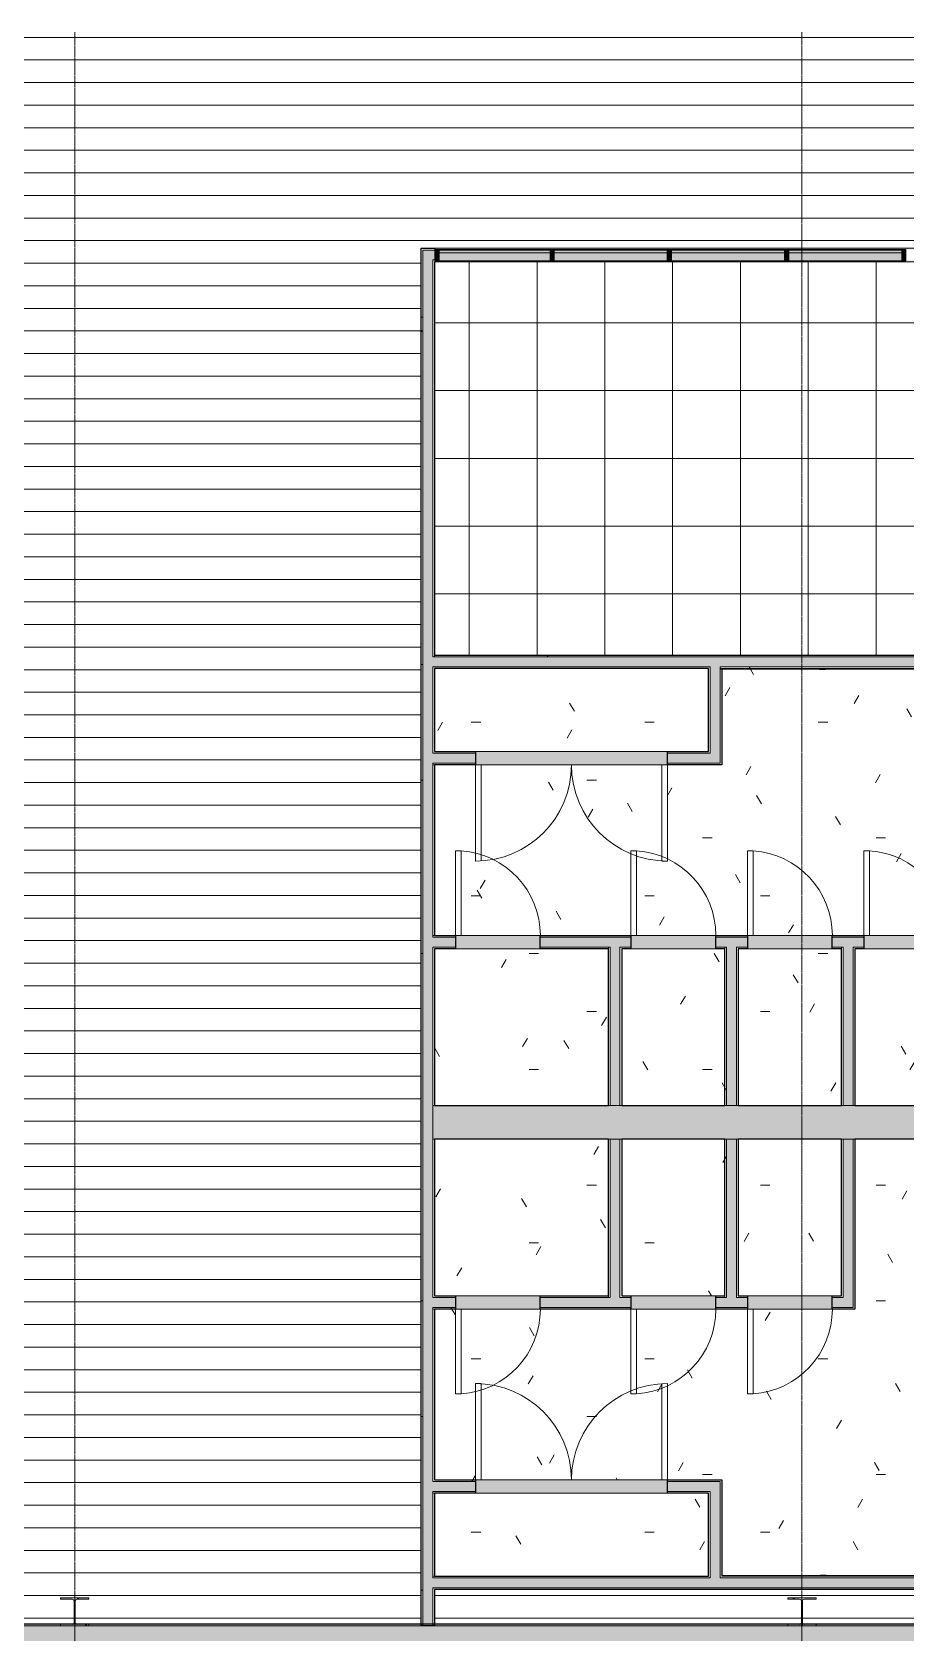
# Model space of a CAD drawing. Header units: inches. Extents: x -2114 to 4522, y -999 to 1712.
# Drawn here: x 623 to 932, y -691 to -124 of the extents above; entities that cross this region are included whole.
import ezdxf

# ---------------------------------------------------------------- set-up
doc = ezdxf.new("R2010")
doc.units = ezdxf.units.IN
doc.header["$MEASUREMENT"] = 0
doc.linetypes.add('Grid Line 1_2_', pattern=[0.875, 0.5, -0.125, 0.125, -0.125])
for name, color, linetype, lineweight in [('A-CLNG-PATT', 13, 'Continuous', 9), ('A-DOOR', 31, 'Continuous', 9), ('A-GLAZ-CURT', 52, 'Continuous', 9), ('A-GLAZ-CWMG', 51, 'Continuous', 9), ('A-ROOF-PATT', 132, 'Continuous', 9), ('A-WALL', 113, 'Continuous', 9), ('A-WALL-PATT', 111, 'Continuous', 25), ('I-WALL', 2, 'Continuous', 9), ('L-SITE-WALL', 31, 'Continuous', 9), ('Q-SPCQ', 91, 'Continuous', 9), ('S-COLS', 52, 'Continuous', 9), ('S-GRID', 1, 'Continuous', 9)]:
    doc.layers.add(name, color=color, linetype=linetype, lineweight=lineweight)
pattern_1 = [(45, (0, 0), (-25.3427, 25.3427), []), (45, (0, 38.4), (-25.3427, 25.3427), [])]
pattern_2 = [(0, (0, 0), (81.92, 20.48), [3.379, -58.061, 3.379, -58.061, -327.68]), (0, (0, 0), (81.92, 20.48), [-122.88, 3.379, -119.501, 3.379, -58.061, -143.36]), (0, (0, 0), (81.92, 20.48), [-307.2, 3.379, -37.581, 3.379, -99.021]), (120, (30.72, 10.24), (-58.6962, 60.7048), [3.379, -58.061, 3.379, -58.061, -327.68]), (120, (30.72, 10.24), (-58.6962, 60.7048), [-122.88, 3.379, -119.501, 3.379, -58.061, -143.36]), (120, (30.72, 10.24), (-58.6962, 60.7048), [-307.2, 3.379, -37.581, 3.379, -99.021]), (240, (40.96, 51.2), (-23.2238, -81.1848), [3.379, -58.061, 3.379, -58.061, -327.68]), (240, (40.96, 51.2), (-23.2238, -81.1848), [-122.88, 3.379, -119.501, 3.379, -58.061, -143.36]), (240, (40.96, 51.2), (-23.2238, -81.1848), [-307.2, 3.379, -37.581, 3.379, -99.021])]

# ---------------------------------------------------------------- blocks, each defined once
blk = doc.blocks.new('Open Source Metal Building_Exterior_rvt-1-REFLECTED CEILING PLAN - WAREHOUSE')
at = {"layer": 'A-ROOF-PATT'}
h = blk.add_hatch(dxfattribs=at)
h.set_pattern_fill('FP_18', style=0, pattern_type=2)
h.set_pattern_definition([(180, (-24239.079, 22238.23), (1e-15, 7.993), [])])
h.paths.add_polyline_path([(-2112.12, -700.56), (367.94, -700.56), (367.94, -698.96), (-2113.62, -698.96), (-2113.62, -700.56), (-2113.19, -700.56)], flags=0)
h.paths.add_polyline_path([(889.03, -700.56), (891.64, -700.56), (891.64, -698.96), (641.67, -698.96), (641.67, -700.56), (862.26, -700.56)], flags=0)
h.paths.add_polyline_path([(4511.44, -700.56), (4521.94, -700.56), (4521.94, -698.96), (2044.81, -698.96), (2044.81, -700.56), (2852.15, -700.56)], flags=0)
h.paths.add_polyline_path([(634.17, -700.56), (634.17, -698.96), (627.56, -698.96), (627.56, -700.56)], flags=0)
h.paths.add_polyline_path([(622.81, -700.56), (622.81, -698.96), (387.19, -698.96), (387.19, -700.56), (618.25, -700.56)], flags=0)
h.paths.add_polyline_path([(379.69, -700.56), (379.69, -698.96), (379.19, -698.96), (379.19, -700.56)], flags=0)
h.paths.add_polyline_path([(1945.19, -699.59), (1945.19, -698.96), (1944.56, -698.96), (1944.56, -699.59)], flags=0)
h.paths.add_polyline_path([(1769.05, -687.71), (1800.56, -687.7), (1800.77, -687.21), (1800.77, -679.73), (1800.56, -679.24), (1800.08, -679.04), (1795.94, -679.04), (1795.94, -678.48), (1805.94, -678.48), (1805.94, -679.04), (1801.8, -679.04), (1801.31, -679.24), (1801.11, -679.73), (1801.11, -687.21), (1801.34, -687.71), (2028.94, -687.7), (2029.14, -687.21), (2029.14, -679.73), (2028.94, -679.24), (2028.45, -679.04), (2024.31, -679.04), (2024.31, -678.48), (2034.31, -678.48), (2034.31, -679.04), (2030.17, -679.04), (2029.68, -679.24), (2029.48, -679.73), (2029.48, -687.21), (2029.71, -687.71), (4510.69, -687.71), (4510.69, 505.06), (-2102.37, 505.06), (-2102.37, -325.34), (-1740, -325.34), (-1740, -687.71), (383.06, -687.7), (383.27, -687.21), (383.27, -679.73), (383.06, -679.24), (382.58, -679.04), (378.44, -679.04), (378.44, -678.48), (388.44, -678.48), (388.44, -679.04), (384.3, -679.04), (383.81, -679.24), (383.61, -679.73), (383.61, -687.21), (383.84, -687.71), (637.54, -687.7), (637.75, -687.21), (637.75, -679.73), (637.54, -679.24), (637.05, -679.04), (632.92, -679.04), (632.92, -678.48), (642.92, -678.48), (642.92, -679.04), (638.78, -679.04), (638.29, -679.24), (638.09, -679.73), (638.09, -687.21), (638.32, -687.71), (760.61, -687.71), (760.61, -200.84), (1118.36, -200.84), (1118.36, -448.84), (1039.36, -448.84), (1039.36, -571.59), (1118.36, -571.59), (1118.36, -678.48), (1127.35, -678.48), (1127.35, -679.04), (1123.21, -679.04), (1122.73, -679.24), (1122.52, -679.73), (1122.52, -687.21), (1122.75, -687.71), (1348.98, -687.7), (1349.18, -687.21), (1349.18, -679.73), (1348.98, -679.24), (1348.49, -679.04), (1344.35, -679.04), (1344.35, -678.48), (1354.35, -678.48), (1354.35, -679.04), (1350.21, -679.04), (1349.73, -679.24), (1349.52, -679.73), (1349.52, -687.21), (1349.75, -687.71), (1591.98, -687.7), (1592.18, -687.21), (1592.18, -679.73), (1591.98, -679.24), (1591.49, -679.04), (1587.35, -679.04), (1587.35, -678.48), (1597.35, -678.48), (1597.35, -679.04), (1593.21, -679.04), (1592.73, -679.24), (1592.52, -679.73), (1592.52, -687.21), (1592.75, -687.71), (1644.4, -687.71)], flags=0)
h.paths.add_polyline_path([(765.36, -687.71), (895.02, -687.7), (895.23, -687.21), (895.23, -679.73), (895.02, -679.24), (894.53, -679.04), (890.39, -679.04), (890.39, -678.48), (900.39, -678.48), (900.39, -679.04), (896.26, -679.04), (895.77, -679.24), (895.56, -679.73), (895.56, -687.21), (895.79, -687.71), (1113.61, -687.71), (1113.61, -675.59), (765.36, -675.59)], flags=0)
h.paths.add_polyline_path([(1118.36, -687.71), (1121.98, -687.7), (1122.18, -687.21), (1122.18, -679.73), (1121.98, -679.24), (1121.49, -679.04), (1118.36, -679.04), (1118.36, -687.7)], flags=0)
at = {"layer": 'A-WALL-PATT', "lineweight": 9}
h = blk.add_hatch(dxfattribs=at)
h.set_pattern_fill('FP_14', color=253, style=0, pattern_type=2)
h.set_pattern_definition([(161.57, (1.28, 1.28), (-10.2404037, -0.0005683), [0, -72.858, 8.09, 0]), (18.43, (-1.28, 1.28), (-10.2404037, 0.0005683), [0, -72.858, 8.09, 0]), (108.43, (1.28, 1.28), (5.118465, -25.601926), [24.282, -56.666]), (71.57, (-1.28, 1.28), (5.118465, 25.601926), [24.282, -56.666])])
h.paths.add_polyline_path([(4519.44, -696.46), (4519.44, -688.46), (1644.4, -688.46), (1644.4, -696.46), (2852.15, -696.46)], flags=0)
h.paths.add_polyline_path([(-2103.12, -696.46), (385.56, -696.46), (385.56, -688.46), (-2103.12, -688.46)], flags=0)
h.paths.add_polyline_path([(1608.4, -696.46), (1608.4, -688.46), (1540.94, -688.46), (1540.94, -696.46)], flags=0)
h.paths.add_polyline_path([(421.56, -696.46), (1138.4, -696.46), (1138.4, -688.46), (421.56, -688.46)], flags=0)
h.paths.add_polyline_path([(1234.94, -696.46), (1234.94, -688.46), (1174.4, -688.46), (1174.4, -696.46), (1227.5, -696.46)], flags=0)
at = {"layer": 'L-SITE-WALL', "lineweight": 5}
h = blk.add_hatch(color=21, dxfattribs=at)
h.paths.add_polyline_path([(922.87, -688.46), (1138.4, -688.46), (1138.4, -687.71), (421.56, -687.71), (421.56, -688.46), (889.03, -688.46)], flags=0)
h.paths.add_polyline_path([(4511.44, -688.46), (4511.44, -687.71), (1644.4, -687.71), (1644.4, -688.46), (2852.15, -688.46)], flags=0)
h.paths.add_polyline_path([(-2102.37, -688.46), (385.56, -688.46), (385.56, -687.71), (-2102.37, -687.71)], flags=0)
h.paths.add_polyline_path([(1608.4, -688.46), (1608.4, -687.71), (1540.94, -687.71), (1540.94, -688.46)], flags=0)
h.paths.add_polyline_path([(1234.94, -688.46), (1234.94, -687.71), (1174.4, -687.71), (1174.4, -688.46), (1227.5, -688.46)], flags=0)
at = {"layer": 'S-COLS'}
h = blk.add_hatch(dxfattribs=at)
h.set_pattern_fill('FP_17', color=256, style=0, pattern_type=2)
h.set_pattern_definition(pattern_1)
h.paths.add_polyline_path([(642.92, -688.46), (642.92, -687.9), (638.78, -687.9), (638.29, -687.7), (638.09, -687.21), (638.09, -679.73), (638.29, -679.24), (638.78, -679.04), (642.92, -679.04), (642.92, -678.48), (632.92, -678.48), (632.92, -679.04), (637.05, -679.04), (637.54, -679.24), (637.75, -679.73), (637.75, -687.21), (637.54, -687.7), (637.05, -687.9), (632.92, -687.9), (632.92, -688.46)], flags=0)
h = blk.add_hatch(dxfattribs=at)
h.set_pattern_fill('FP_17', color=256, style=0, pattern_type=2)
h.set_pattern_definition(pattern_1)
h.paths.add_polyline_path([(890.39, -688.46), (900.39, -688.46), (900.39, -687.9), (896.26, -687.9), (895.77, -687.7), (895.56, -687.21), (895.56, -679.73), (895.77, -679.24), (896.26, -679.04), (900.39, -679.04), (900.39, -678.48), (890.39, -678.48), (890.39, -679.04), (894.53, -679.04), (895.02, -679.24), (895.23, -679.73), (895.23, -687.21), (895.02, -687.7), (894.53, -687.9), (890.39, -687.9)], flags=0)
at = {"layer": 'A-WALL', "color": 7}
blk.add_line((421.56, -688.46), (1138.4, -688.46), dxfattribs=at)
at = {"layer": 'L-SITE-WALL', "color": 250, "lineweight": 25}
blk.add_line((421.56, -687.71), (1138.4, -687.71), dxfattribs=at)
at = {"layer": 'S-COLS', "color": 130, "lineweight": 15}
for p, q in [((632.92, -678.48), (642.92, -678.48)), ((632.92, -679.04), (632.92, -678.48)), ((637.05, -679.04), (632.92, -679.04)), ((637.75, -687.21), (637.75, -679.73)), ((638.09, -679.73), (638.09, -687.21)), ((642.92, -679.04), (638.78, -679.04)), ((642.92, -678.48), (642.92, -679.04)), ((890.39, -678.48), (900.39, -678.48)), ((890.39, -679.04), (890.39, -678.48)), ((894.53, -679.04), (890.39, -679.04)), ((895.23, -687.21), (895.23, -679.73)), ((895.56, -679.73), (895.56, -687.21)), ((900.39, -679.04), (896.26, -679.04)), ((900.39, -678.48), (900.39, -679.04)), ((632.92, -688.46), (632.92, -687.9)), ((632.92, -687.9), (637.05, -687.9)), ((642.92, -688.46), (632.92, -688.46)), ((638.78, -687.9), (642.92, -687.9)), ((642.92, -687.9), (642.92, -688.46)), ((890.39, -688.46), (890.39, -687.9)), ((890.39, -687.9), (894.53, -687.9)), ((900.39, -688.46), (890.39, -688.46)), ((896.26, -687.9), (900.39, -687.9)), ((900.39, -687.9), (900.39, -688.46))]:
    blk.add_line(p, q, dxfattribs=at)
for centre, start, end in [((637.05, -679.73), 0, 90), ((638.78, -679.73), 90, 180), ((894.53, -679.73), 0, 90), ((896.26, -679.73), 90, 180), ((637.05, -687.21), 270, 0), ((638.78, -687.21), 180, 270), ((894.53, -687.21), 270, 0), ((896.26, -687.21), 180, 270)]:
    blk.add_arc(centre, 0.691, start, end, dxfattribs=at)
at = {"layer": 'S-GRID', "linetype": 'Grid Line 1_2_'}
for p, q in [((637.92, -999.48), (637.92, -124.28)), ((895.39, -999.48), (895.39, -124.28)), ((329.05, -688.46), (2105.65, -688.46))]:
    blk.add_line(p, q, dxfattribs=at)
blk = doc.blocks.new('Single-Flush - 30_ x 80_-506644-REFLECTED CEILING PLAN - WAREHOUSE')
at = {"layer": 'A-DOOR', "lineweight": 13}
for p, q in [((13, 2.375), (13, 32.375)), ((15, 32.375), (13, 32.375)), ((15, 2.375), (15, 32.375)), ((15, 2.375), (13, 2.375))]:
    blk.add_line(p, q, dxfattribs=at)
at = {"layer": 'A-DOOR'}
blk.add_arc((15, 2.375), 30.067, 93.81407, 180, dxfattribs=at)
blk = doc.blocks.new('Single-Flush - 30_ x 80_-506743-REFLECTED CEILING PLAN - WAREHOUSE')
at = {"layer": 'A-DOOR', "lineweight": 13}
for p, q in [((13, -2.375), (13, -32.375)), ((15, -2.375), (13, -2.375)), ((15, -2.375), (15, -32.375)), ((15, -32.375), (13, -32.375))]:
    blk.add_line(p, q, dxfattribs=at)
at = {"layer": 'A-DOOR'}
blk.add_arc((15, -2.375), 30.067, 180, 266.18593, dxfattribs=at)
blk = doc.blocks.new('System Panel - Glazed-700942-REFLECTED CEILING PLAN - WAREHOUSE')
at = {"layer": 'A-GLAZ-CURT'}
blk.add_hatch(color=256, dxfattribs=at).paths.add_polyline_path([(19.625, 0.75), (19.625, 1.75), (-19.625, 1.75), (-19.625, 0.75)], flags=0)
for p, q in [((-19.625, 0.75), (-19.625, 1.75)), ((-19.625, 1.75), (19.625, 1.75)), ((19.625, 0.75), (-19.625, 0.75)), ((19.625, 1.75), (19.625, 0.75))]:
    blk.add_line(p, q, dxfattribs=at)
blk = doc.blocks.new('Rectangular Mullion - 2_5_ x 5_ rectangular-613861-REFLECTED CEILING PLAN - WAREHOUSE')
at = {"layer": 'A-GLAZ-CWMG'}
blk.add_hatch(color=256, dxfattribs=at).paths.add_polyline_path([(-1.5, 2), (-1.5, -2), (0, -2), (0, 2)], flags=0)
at = {"layer": 'A-GLAZ-CWMG', "lineweight": 13}
for p, q in [((-1.5, 2), (0, 2)), ((-1.5, -2), (-1.5, 2)), ((0, 2), (0, -2)), ((0, -2), (-1.5, -2))]:
    blk.add_line(p, q, dxfattribs=at)
blk = doc.blocks.new('System Panel - Glazed-700943-REFLECTED CEILING PLAN - WAREHOUSE')
at = {"layer": 'A-GLAZ-CURT'}
blk.add_hatch(color=256, dxfattribs=at).paths.add_polyline_path([(-20, 0.75), (20, 0.75), (20, 1.75), (-20, 1.75)], flags=0)
for p, q in [((-20, 0.75), (-20, 1.75)), ((-20, 1.75), (20, 1.75)), ((20, 0.75), (-20, 0.75)), ((20, 1.75), (20, 0.75))]:
    blk.add_line(p, q, dxfattribs=at)
blk = doc.blocks.new('Rectangular Mullion - 2_5_ x 5_ rectangular-700938-REFLECTED CEILING PLAN - WAREHOUSE')
at = {"layer": 'A-GLAZ-CWMG'}
h = blk.add_hatch(color=256, dxfattribs=at)
h.paths.add_polyline_path([(1054.48, -205.21), (1054.48, -202.46), (1015.23, -202.46), (1015.23, -205.21)], flags=0)
h.paths.add_polyline_path([(1054.48, -201.46), (1054.48, -201.21), (1015.23, -201.21), (1015.23, -201.46)], flags=0)
for p, q in [((1015.23, -201.21), (1054.48, -201.21)), ((1015.23, -205.21), (1054.48, -205.21))]:
    blk.add_line(p, q, dxfattribs=at)
blk = doc.blocks.new('Rectangular Mullion - 2_5_ x 5_ rectangular-700940-REFLECTED CEILING PLAN - WAREHOUSE')
at = {"layer": 'A-GLAZ-CWMG'}
h = blk.add_hatch(color=256, dxfattribs=at)
h.paths.add_polyline_path([(807.73, -205.21), (847.73, -205.21), (847.73, -202.46), (807.73, -202.46)], flags=0)
h.paths.add_polyline_path([(821.33, -201.46), (847.73, -201.46), (847.73, -201.21), (807.73, -201.21), (807.73, -201.46)], flags=0)
for p, q in [((807.73, -201.21), (847.73, -201.21)), ((807.73, -205.21), (847.73, -205.21))]:
    blk.add_line(p, q, dxfattribs=at)
blk = doc.blocks.new('Rectangular Mullion - 2_5_ x 5_ rectangular-613858-REFLECTED CEILING PLAN - WAREHOUSE')
at = {"layer": 'A-GLAZ-CWMG'}
blk.add_hatch(color=256, dxfattribs=at).paths.add_polyline_path([(0.75, 2), (0.75, -2), (-0.75, -2), (-0.75, 2)], flags=0)
at = {"layer": 'A-GLAZ-CWMG', "lineweight": 13}
for p, q in [((0.75, 2), (-0.75, 2)), ((-0.75, 2), (-0.75, -2)), ((0.75, -2), (0.75, 2)), ((-0.75, -2), (0.75, -2))]:
    blk.add_line(p, q, dxfattribs=at)
blk = doc.blocks.new('Bradley-Washroom_Accessories-Mirrors-747_Standard - 60_ x 36_ _ BradEX 2-663032-REFLECTED CEILING PLAN - WAREHOUSE')
at = {"layer": 'Q-SPCQ'}
h = blk.add_hatch(color=256, dxfattribs=at)
h.paths.add_polyline_path([(902.01, -670.84), (902.01, -670.59), (867.01, -670.59), (867.01, -670.84), (889.03, -670.84)], flags=0)
h.paths.add_polyline_path([(904.01, -670.84), (974.01, -670.84), (974.01, -670.59), (904.01, -670.59)], flags=0)
h.paths.add_polyline_path([(976.01, -670.84), (1011.01, -670.84), (1011.01, -670.59), (976.01, -670.59)], flags=0)
for points in [[(904.01, -670.84), (904.01, -670.55), (902.01, -670.55), (902.01, -670.84)], [(976.01, -670.84), (976.01, -670.55), (974.01, -670.55), (974.01, -670.84)]]:
    blk.add_hatch(color=256, dxfattribs=at).paths.add_polyline_path(points, flags=0)
for p, q in [((902.01, -670.59), (867.01, -670.59)), ((867.01, -670.84), (867.01, -670.59)), ((867.01, -670.84), (902.01, -670.84)), ((902.01, -670.55), (902.01, -670.84)), ((904.01, -670.55), (902.01, -670.55)), ((904.01, -670.84), (902.01, -670.84)), ((904.01, -670.84), (904.01, -670.55)), ((974.01, -670.59), (904.01, -670.59)), ((904.01, -670.84), (974.01, -670.84)), ((974.01, -670.55), (974.01, -670.84)), ((976.01, -670.55), (974.01, -670.55)), ((976.01, -670.84), (974.01, -670.84)), ((976.01, -670.84), (976.01, -670.55)), ((1011.01, -670.59), (976.01, -670.59)), ((976.01, -670.84), (1011.01, -670.84)), ((1011.01, -670.84), (1011.01, -670.59))]:
    blk.add_line(p, q, dxfattribs=at)
blk = doc.blocks.new('Double-Flush - 68_ x 80_-701900-REFLECTED CEILING PLAN - WAREHOUSE')
at = {"layer": 'A-DOOR', "lineweight": 13}
for p, q in [((-34, 36.38), (-32, 36.38)), ((-34, 2.38), (-34, 36.38)), ((-32, 2.38), (-32, 36.38)), ((32, 2.38), (32, 36.32)), ((34, 2.38), (34, 36.38)), ((-34, 2.38), (-32, 2.38)), ((34, 2.38), (32, 2.38))]:
    blk.add_line(p, q, dxfattribs=at)
at = {"layer": 'A-DOOR'}
for centre, start, end in [((-34, 2.38), 0, 90), ((34, 2.38), 90, 180)]:
    blk.add_arc(centre, 34, start, end, dxfattribs=at)

msp = doc.modelspace()

# ---------------------------------------------------------------- hatches: boundary and pattern name
at = {"layer": 'A-CLNG-PATT'}
h = msp.add_hatch(dxfattribs=at)
h.set_pattern_fill('FP_11', color=256, style=0, pattern_type=2)
h.set_pattern_definition([(180, (945.61, -275.21), (3e-15, 24), []), (90, (945.61, -275.21), (24, -1e-15), [])])
h.paths.add_polyline_path([(821.33, -344.84), (1113.61, -344.84), (1113.61, -205.59), (765.36, -205.59), (765.36, -344.84)], flags=0)
h = msp.add_hatch(dxfattribs=at)
h.set_pattern_fill('FP_1', color=256, style=0, pattern_type=2)
h.set_pattern_definition(pattern_2)
h.paths.add_polyline_path([(1024.42, -444.09), (1113.61, -444.09), (1113.61, -383.71), (1010.61, -383.71), (1010.61, -349.84), (867.01, -349.84), (867.01, -383.71), (765.36, -383.71), (765.36, -444.09), (1000.98, -444.09)], flags=0)
h.paths.add_polyline_path([(821.33, -378.96), (862.26, -378.96), (862.26, -349.59), (765.36, -349.59), (765.36, -378.96), (779.81, -378.96)], flags=0)
h.paths.add_polyline_path([(1113.61, -378.96), (1113.61, -349.59), (1015.36, -349.59), (1015.36, -378.96), (1092.11, -378.96)], flags=0)
h = msp.add_hatch(dxfattribs=at)
h.set_pattern_fill('FP_1', color=256, style=0, pattern_type=2)
h.set_pattern_definition(pattern_2)
h.paths.add_polyline_path([(765.36, -504.21), (826.86, -504.21), (826.86, -448.84), (765.36, -448.84), (765.36, -451.79)], flags=0)
h = msp.add_hatch(dxfattribs=at)
h.set_pattern_fill('FP_1', color=256, style=0, pattern_type=2)
h.set_pattern_definition(pattern_2)
h.paths.add_polyline_path([(868.11, -504.21), (868.11, -448.84), (831.61, -448.84), (831.61, -504.21)], flags=0)
h = msp.add_hatch(dxfattribs=at)
h.set_pattern_fill('FP_1', color=256, style=0, pattern_type=2)
h.set_pattern_definition(pattern_2)
h.paths.add_polyline_path([(872.86, -504.21), (909.36, -504.21), (909.36, -448.84), (872.86, -448.84), (872.86, -451.79)], flags=0)
h = msp.add_hatch(dxfattribs=at)
h.set_pattern_fill('FP_1', color=256, style=0, pattern_type=2)
h.set_pattern_definition(pattern_2)
h.paths.add_polyline_path([(950.61, -504.21), (950.61, -448.84), (914.11, -448.84), (914.11, -504.21)], flags=0)
h = msp.add_hatch(dxfattribs=at)
h.set_pattern_fill('FP_1', color=256, style=0, pattern_type=2)
h.set_pattern_definition(pattern_2)
h.paths.add_polyline_path([(765.36, -670.84), (862.26, -670.84), (862.26, -641.46), (765.36, -641.46), (765.36, -644.94)], flags=0)
h.paths.add_polyline_path([(1015.36, -670.84), (1113.61, -670.84), (1113.61, -576.34), (1034.61, -576.34), (1034.61, -516.21), (997.36, -516.21), (997.36, -536.21), (992.61, -536.21), (992.61, -516.21), (955.36, -516.21), (955.36, -536.21), (950.61, -536.21), (950.61, -516.21), (914.11, -516.21), (914.11, -576.34), (765.36, -576.34), (765.36, -636.71), (867.01, -636.71), (867.01, -670.59), (1010.61, -670.59), (1010.61, -636.71), (1015.36, -636.71), (1015.36, -644.94)], flags=0)
h = msp.add_hatch(dxfattribs=at)
h.set_pattern_fill('FP_1', color=256, style=0, pattern_type=2)
h.set_pattern_definition(pattern_2)
h.paths.add_polyline_path([(821.33, -571.59), (826.86, -571.59), (826.86, -516.21), (765.36, -516.21), (765.36, -571.59), (802.73, -571.59)], flags=0)
h = msp.add_hatch(dxfattribs=at)
h.set_pattern_fill('FP_1', color=256, style=0, pattern_type=2)
h.set_pattern_definition(pattern_2)
h.paths.add_polyline_path([(834.86, -571.59), (868.11, -571.59), (868.11, -516.21), (831.61, -516.21), (831.61, -571.59)], flags=0)
h = msp.add_hatch(dxfattribs=at)
h.set_pattern_fill('FP_1', color=256, style=0, pattern_type=2)
h.set_pattern_definition(pattern_2)
h.paths.add_polyline_path([(906.11, -571.59), (909.36, -571.59), (909.36, -516.21), (872.86, -516.21), (872.86, -571.59), (889.03, -571.59)], flags=0)
at = {"layer": 'A-WALL'}
msp.add_hatch(color=256, dxfattribs=at).paths.add_polyline_path([(872.23, -516.21), (1035.23, -516.21), (1035.23, -504.21), (764.73, -504.21), (764.73, -516.21), (868.73, -516.21)], flags=0)
at = {"layer": 'A-WALL-PATT', "lineweight": 9}
h = msp.add_hatch(dxfattribs=at)
h.set_pattern_fill('FP_1', color=256, style=0, pattern_type=2)
h.set_pattern_definition(pattern_2)
h.paths.add_polyline_path([(760.61, -344.84), (761.23, -344.84), (761.23, -200.84), (760.61, -200.84), (760.61, -258.63)], flags=0)
h = msp.add_hatch(dxfattribs=at)
h.set_pattern_fill('FP_1', color=256, style=0, pattern_type=2)
h.set_pattern_definition(pattern_2)
h.paths.add_polyline_path([(1113.61, -201.46), (1117.73, -201.46), (1117.73, -200.84), (1091.98, -200.84), (1091.98, -201.46), (1092.11, -201.46)], flags=0)
h.paths.add_polyline_path([(764.73, -201.46), (765.48, -201.46), (765.48, -200.84), (761.23, -200.84), (761.23, -201.46)], flags=0)
h = msp.add_hatch(dxfattribs=at)
h.set_pattern_fill('FP_1', color=256, style=0, pattern_type=2)
h.set_pattern_definition(pattern_2)
h.paths.add_polyline_path([(760.61, -345.46), (761.23, -345.46), (761.23, -344.84), (760.61, -344.84)], flags=0)
h.paths.add_polyline_path([(765.36, -345.46), (1030.48, -345.46), (1030.48, -344.84), (765.36, -344.84)], flags=0)
h.paths.add_polyline_path([(1113.61, -345.46), (1113.61, -344.84), (1098.48, -344.84), (1098.48, -345.46)], flags=0)
h.paths.add_polyline_path([(1118.36, -345.46), (1118.36, -344.84), (1117.73, -344.84), (1117.73, -345.46)], flags=0)
h = msp.add_hatch(dxfattribs=at)
h.set_pattern_fill('FP_1', color=256, style=0, pattern_type=2)
h.set_pattern_definition(pattern_2)
h.paths.add_polyline_path([(761.23, -688.46), (761.23, -345.46), (760.61, -345.46), (760.61, -688.46)], flags=0)
h = msp.add_hatch(dxfattribs=at)
h.set_pattern_fill('FP_1', color=256, style=0, pattern_type=2)
h.set_pattern_definition(pattern_2)
h.paths.add_polyline_path([(764.73, -349.59), (862.89, -349.59), (862.89, -348.96), (764.73, -348.96)], flags=0)
h.paths.add_polyline_path([(866.61, -349.59), (1011.23, -349.59), (1011.23, -348.96), (866.39, -348.96), (866.39, -349.59)], flags=0)
h.paths.add_polyline_path([(1014.73, -349.59), (1030.48, -349.59), (1030.48, -348.96), (1014.73, -348.96)], flags=0)
h.paths.add_polyline_path([(1114.23, -349.59), (1114.23, -348.96), (1098.48, -348.96), (1098.48, -349.59), (1113.61, -349.59)], flags=0)
h = msp.add_hatch(dxfattribs=at)
h.set_pattern_fill('FP_1', color=256, style=0, pattern_type=2)
h.set_pattern_definition(pattern_2)
h.paths.add_polyline_path([(868.11, -504.21), (868.73, -504.21), (868.73, -448.21), (868.11, -448.21), (868.11, -451.79)], flags=0)
h = msp.add_hatch(dxfattribs=at)
h.set_pattern_fill('FP_1', color=256, style=0, pattern_type=2)
h.set_pattern_definition(pattern_2)
h.paths.add_polyline_path([(868.73, -572.21), (868.73, -516.21), (868.11, -516.21), (868.11, -572.21)], flags=0)
h = msp.add_hatch(dxfattribs=at)
h.set_pattern_fill('FP_1', color=256, style=0, pattern_type=2)
h.set_pattern_definition(pattern_2)
h.paths.add_polyline_path([(909.36, -576.34), (913.48, -576.34), (913.48, -575.71), (906.11, -575.71), (906.11, -576.34)], flags=0)
h.paths.add_polyline_path([(802.73, -576.34), (834.86, -576.34), (834.86, -575.71), (802.73, -575.71)], flags=0)
h.paths.add_polyline_path([(772.73, -576.34), (772.73, -575.71), (764.73, -575.71), (764.73, -576.34), (765.36, -576.34)], flags=0)
h.paths.add_polyline_path([(864.86, -576.34), (876.11, -576.34), (876.11, -575.71), (864.86, -575.71)], flags=0)
h = msp.add_hatch(dxfattribs=at)
h.set_pattern_fill('FP_1', color=256, style=0, pattern_type=2)
h.set_pattern_definition(pattern_2)
h.paths.add_polyline_path([(862.89, -637.34), (866.39, -637.34), (866.39, -636.71), (847.81, -636.71), (847.81, -637.34), (862.26, -637.34)], flags=0)
h.paths.add_polyline_path([(765.36, -637.34), (779.81, -637.34), (779.81, -636.71), (765.36, -636.71)], flags=0)
h = msp.add_hatch(dxfattribs=at)
h.set_pattern_fill('FP_1', color=256, style=0, pattern_type=2)
h.set_pattern_definition(pattern_2)
h.paths.add_polyline_path([(764.73, -671.46), (862.89, -671.46), (862.89, -670.84), (764.73, -670.84)], flags=0)
h.paths.add_polyline_path([(889.03, -671.46), (1011.23, -671.46), (1011.23, -670.84), (866.39, -670.84), (866.39, -671.46)], flags=0)
h.paths.add_polyline_path([(1014.73, -671.46), (1113.61, -671.46), (1113.61, -670.84), (1014.73, -670.84)], flags=0)
h = msp.add_hatch(dxfattribs=at)
h.set_pattern_fill('FP_1', color=256, style=0, pattern_type=2)
h.set_pattern_definition(pattern_2)
h.paths.add_polyline_path([(765.36, -675.59), (1113.61, -675.59), (1113.61, -674.96), (765.36, -674.96)], flags=0)
at = {"layer": 'I-WALL', "lineweight": 5}
for points in [[(761.23, -345.46), (764.73, -345.46), (764.73, -201.46), (761.23, -201.46), (761.23, -344.84)], [(764.73, -688.46), (764.73, -348.96), (761.23, -348.96), (761.23, -688.46)], [(862.89, -383.09), (866.39, -383.09), (866.39, -348.96), (862.89, -348.96), (862.89, -379.59)], [(821.33, -383.71), (847.81, -383.71), (847.81, -378.96), (779.81, -378.96), (779.81, -383.71)], [(772.73, -448.84), (802.73, -448.84), (802.73, -444.09), (772.73, -444.09), (772.73, -448.21)], [(864.86, -448.84), (864.86, -444.09), (834.86, -444.09), (834.86, -448.84), (855.18, -448.84)], [(906.11, -448.84), (906.11, -444.09), (876.11, -444.09), (876.11, -448.84), (889.03, -448.84)], [(947.36, -448.84), (947.36, -444.09), (917.36, -444.09), (917.36, -448.84), (922.87, -448.84)], [(830.98, -504.21), (830.98, -448.21), (827.48, -448.21), (827.48, -504.21)], [(868.73, -504.21), (872.23, -504.21), (872.23, -448.21), (868.73, -448.21), (868.73, -451.79)], [(909.98, -504.21), (913.48, -504.21), (913.48, -448.21), (909.98, -448.21), (909.98, -500.07)], [(830.98, -572.21), (830.98, -516.21), (827.48, -516.21), (827.48, -572.21)], [(872.23, -572.21), (872.23, -516.21), (868.73, -516.21), (868.73, -572.21)], [(909.98, -575.71), (913.48, -575.71), (913.48, -516.21), (909.98, -516.21), (909.98, -572.21)], [(802.73, -576.34), (802.73, -571.59), (772.73, -571.59), (772.73, -576.34)], [(855.18, -576.34), (864.86, -576.34), (864.86, -571.59), (834.86, -571.59), (834.86, -576.34), (836.29, -576.34)], [(906.11, -576.34), (906.11, -571.59), (876.11, -571.59), (876.11, -576.34), (905.53, -576.34)], [(847.81, -641.46), (847.81, -636.71), (779.81, -636.71), (779.81, -641.46), (845.23, -641.46)], [(866.39, -671.46), (866.39, -637.34), (862.89, -637.34), (862.89, -671.46)], [(765.36, -674.96), (1114.23, -674.96), (1114.23, -671.46), (764.73, -671.46), (764.73, -674.96)]]:
    msp.add_hatch(color=256, dxfattribs=at).paths.add_polyline_path(points, flags=0)
h = msp.add_hatch(color=256, dxfattribs=at)
h.paths.add_polyline_path([(1091.98, -204.96), (1114.23, -204.96), (1114.23, -201.46), (1091.98, -201.46)], flags=0)
h.paths.add_polyline_path([(764.73, -204.96), (765.48, -204.96), (765.48, -201.46), (764.73, -201.46)], flags=0)
h = msp.add_hatch(color=256, dxfattribs=at)
h.paths.add_polyline_path([(1015.23, -205.59), (1055.98, -205.59), (1055.98, -205.21), (765.48, -205.21), (765.48, -205.59), (1013.73, -205.59)], flags=0)
h.paths.add_polyline_path([(972.23, -201.21), (1055.98, -201.21), (1055.98, -200.84), (765.48, -200.84), (765.48, -201.21), (956.72, -201.21)], flags=0)
h = msp.add_hatch(color=256, dxfattribs=at)
h.paths.add_polyline_path([(761.23, -348.96), (1030.48, -348.96), (1030.48, -345.46), (761.23, -345.46)], flags=0)
h.paths.add_polyline_path([(1098.48, -348.96), (1117.73, -348.96), (1117.73, -345.46), (1098.48, -345.46)], flags=0)
h = msp.add_hatch(color=256, dxfattribs=at)
h.paths.add_polyline_path([(779.81, -383.09), (779.81, -379.59), (764.73, -379.59), (764.73, -383.09), (765.36, -383.09)], flags=0)
h.paths.add_polyline_path([(862.89, -383.09), (862.89, -379.59), (847.81, -379.59), (847.81, -383.09), (862.26, -383.09)], flags=0)
h = msp.add_hatch(color=256, dxfattribs=at)
h.paths.add_polyline_path([(913.48, -448.21), (917.36, -448.21), (917.36, -444.71), (906.11, -444.71), (906.11, -448.21), (909.98, -448.21)], flags=0)
h.paths.add_polyline_path([(1036.98, -448.21), (1036.98, -444.71), (1030.98, -444.71), (1030.98, -448.21), (1035.23, -448.21)], flags=0)
h.paths.add_polyline_path([(772.73, -448.21), (772.73, -444.71), (764.73, -444.71), (764.73, -448.21), (765.36, -448.21)], flags=0)
h.paths.add_polyline_path([(992.61, -448.21), (1000.98, -448.21), (1000.98, -444.71), (988.98, -444.71), (988.98, -448.21)], flags=0)
h.paths.add_polyline_path([(958.98, -448.21), (958.98, -444.71), (947.36, -444.71), (947.36, -448.21), (956.72, -448.21)], flags=0)
h.paths.add_polyline_path([(821.33, -448.21), (834.86, -448.21), (834.86, -444.71), (802.73, -444.71), (802.73, -448.21)], flags=0)
h.paths.add_polyline_path([(872.23, -448.21), (876.11, -448.21), (876.11, -444.71), (864.86, -444.71), (864.86, -448.21), (868.73, -448.21)], flags=0)
h = msp.add_hatch(color=256, dxfattribs=at)
h.paths.add_polyline_path([(772.73, -575.71), (772.73, -572.21), (764.73, -572.21), (764.73, -575.71), (765.36, -575.71)], flags=0)
h.paths.add_polyline_path([(802.73, -575.71), (834.86, -575.71), (834.86, -572.21), (802.73, -572.21)], flags=0)
h.paths.add_polyline_path([(906.11, -575.71), (909.98, -575.71), (909.98, -572.21), (906.11, -572.21)], flags=0)
h.paths.add_polyline_path([(864.86, -575.71), (876.11, -575.71), (876.11, -572.21), (864.86, -572.21)], flags=0)
h = msp.add_hatch(color=256, dxfattribs=at)
h.paths.add_polyline_path([(862.26, -640.84), (862.89, -640.84), (862.89, -637.34), (847.81, -637.34), (847.81, -640.84)], flags=0)
h.paths.add_polyline_path([(764.73, -640.84), (779.81, -640.84), (779.81, -637.34), (764.73, -637.34)], flags=0)

# ---------------------------------------------------------------- linework, layer by layer
at = {"layer": 'A-WALL'}
for p, q in [((761.23, -688.46), (761.23, -201.46)), ((765.48, -201.46), (761.23, -201.46)), ((764.73, -345.46), (764.73, -204.96)), ((765.48, -204.96), (764.73, -204.96)), ((764.73, -345.46), (1030.48, -345.46)), ((765.36, -344.84), (765.36, -345.46)), ((862.89, -348.96), (764.73, -348.96)), ((764.73, -379.59), (764.73, -348.96)), ((862.89, -379.59), (862.89, -348.96)), ((1011.23, -348.96), (866.39, -348.96)), ((866.39, -383.09), (866.39, -348.96)), ((779.81, -379.59), (764.73, -379.59)), ((862.89, -379.59), (847.81, -379.59)), ((764.73, -444.09), (764.73, -383.09)), ((779.81, -383.09), (764.73, -383.09)), ((765.36, -383.71), (764.73, -383.71)), ((866.39, -383.09), (847.81, -383.09)), ((765.36, -444.09), (764.73, -444.09)), ((764.73, -444.09), (764.73, -444.71)), ((764.73, -444.71), (772.73, -444.71)), ((802.73, -444.71), (834.86, -444.71)), ((864.86, -444.71), (876.11, -444.71)), ((906.11, -444.71), (917.36, -444.71)), ((764.73, -448.21), (772.73, -448.21)), ((764.73, -572.21), (764.73, -448.21)), ((802.73, -448.21), (827.48, -448.21)), ((826.86, -448.84), (826.86, -448.21)), ((827.48, -504.21), (827.48, -448.21)), ((830.98, -448.21), (834.86, -448.21)), ((830.98, -504.21), (830.98, -448.21)), ((868.73, -448.21), (864.86, -448.21)), ((868.11, -448.84), (868.11, -448.21)), ((868.73, -504.21), (868.73, -448.21)), ((872.23, -448.21), (876.11, -448.21)), ((872.23, -504.21), (872.23, -448.21)), ((906.11, -448.21), (909.98, -448.21)), ((909.36, -448.84), (909.36, -448.21)), ((909.98, -504.21), (909.98, -448.21)), ((913.48, -448.21), (917.36, -448.21)), ((913.48, -504.21), (913.48, -448.21)), ((765.36, -504.21), (764.73, -504.21)), ((831.61, -504.21), (826.86, -504.21)), ((872.86, -504.21), (868.11, -504.21)), ((914.11, -504.21), (909.36, -504.21)), ((765.36, -516.21), (764.73, -516.21)), ((826.86, -516.21), (831.61, -516.21)), ((827.48, -516.21), (827.48, -572.21)), ((830.98, -516.21), (830.98, -572.21)), ((868.11, -516.21), (872.86, -516.21)), ((868.73, -516.21), (868.73, -572.21)), ((872.23, -516.21), (872.23, -572.21)), ((909.36, -516.21), (914.11, -516.21)), ((909.98, -516.21), (909.98, -572.21)), ((913.48, -516.21), (913.48, -575.71)), ((772.73, -572.21), (764.73, -572.21)), ((827.48, -572.21), (802.73, -572.21)), ((826.86, -571.59), (826.86, -572.21)), ((834.86, -572.21), (830.98, -572.21)), ((868.73, -572.21), (864.86, -572.21)), ((868.11, -571.59), (868.11, -572.21)), ((876.11, -572.21), (872.23, -572.21)), ((909.98, -572.21), (906.11, -572.21)), ((764.73, -637.34), (764.73, -575.71)), ((772.73, -575.71), (764.73, -575.71)), ((765.36, -576.34), (764.73, -576.34)), ((834.86, -575.71), (802.73, -575.71)), ((876.11, -575.71), (864.86, -575.71)), ((913.48, -575.71), (906.11, -575.71)), ((779.81, -637.34), (764.73, -637.34)), ((866.39, -637.34), (847.81, -637.34)), ((866.39, -671.46), (866.39, -637.34)), ((764.73, -640.84), (764.73, -641.46)), ((779.81, -640.84), (764.73, -640.84)), ((764.73, -641.46), (764.73, -671.46)), ((765.36, -641.46), (764.73, -641.46)), ((862.89, -640.84), (847.81, -640.84)), ((862.89, -671.46), (862.89, -640.84)), ((765.36, -670.84), (764.73, -670.84)), ((862.89, -671.46), (764.73, -671.46)), ((1011.23, -671.46), (866.39, -671.46)), ((1114.23, -674.96), (764.73, -674.96)), ((764.73, -688.46), (764.73, -674.96))]:
    msp.add_line(p, q, dxfattribs=at)
at = {"layer": 'A-WALL', "lineweight": 25}
for p, q in [((765.36, -504.21), (826.86, -504.21)), ((831.61, -504.21), (868.11, -504.21)), ((872.86, -504.21), (909.36, -504.21)), ((914.11, -504.21), (950.61, -504.21)), ((826.86, -516.21), (765.36, -516.21)), ((868.11, -516.21), (831.61, -516.21)), ((909.36, -516.21), (872.86, -516.21)), ((950.61, -516.21), (914.11, -516.21))]:
    msp.add_line(p, q, dxfattribs=at)
at = {"layer": 'I-WALL', "lineweight": 25}
for p, q in [((760.61, -688.46), (760.61, -200.84)), ((760.61, -200.84), (765.48, -200.84)), ((765.48, -200.84), (765.48, -205.59)), ((765.36, -205.59), (765.36, -344.84)), ((765.48, -205.59), (765.36, -205.59)), ((765.36, -344.84), (1030.48, -344.84)), ((862.26, -349.59), (765.36, -349.59)), ((765.36, -349.59), (765.36, -378.96)), ((862.26, -378.96), (862.26, -349.59)), ((867.01, -349.84), (867.01, -383.71)), ((765.36, -378.96), (779.81, -378.96)), ((779.81, -378.96), (779.81, -383.71)), ((847.81, -378.96), (862.26, -378.96)), ((847.81, -383.71), (847.81, -378.96)), ((765.36, -383.71), (765.36, -444.09)), ((779.81, -383.71), (765.36, -383.71)), ((867.01, -383.71), (847.81, -383.71)), ((765.36, -444.09), (772.73, -444.09)), ((772.73, -444.09), (772.73, -448.84)), ((802.73, -448.84), (802.73, -444.09)), ((802.73, -444.09), (834.86, -444.09)), ((834.86, -444.09), (834.86, -448.84)), ((864.86, -448.84), (864.86, -444.09)), ((864.86, -444.09), (876.11, -444.09)), ((876.11, -444.09), (876.11, -448.84)), ((906.11, -448.84), (906.11, -444.09)), ((906.11, -444.09), (917.36, -444.09)), ((917.36, -444.09), (917.36, -448.84)), ((772.73, -448.84), (765.36, -448.84)), ((765.36, -448.84), (765.36, -504.21)), ((826.86, -448.84), (802.73, -448.84)), ((826.86, -504.21), (826.86, -448.84)), ((834.86, -448.84), (831.61, -448.84)), ((831.61, -448.84), (831.61, -504.21)), ((868.11, -448.84), (864.86, -448.84)), ((868.11, -504.21), (868.11, -448.84)), ((876.11, -448.84), (872.86, -448.84)), ((872.86, -448.84), (872.86, -504.21)), ((909.36, -448.84), (906.11, -448.84)), ((909.36, -504.21), (909.36, -448.84)), ((917.36, -448.84), (914.11, -448.84)), ((914.11, -448.84), (914.11, -504.21)), ((765.36, -516.21), (765.36, -571.59)), ((826.86, -571.59), (826.86, -516.21)), ((831.61, -516.21), (831.61, -571.59)), ((868.11, -571.59), (868.11, -516.21)), ((872.86, -516.21), (872.86, -571.59)), ((909.36, -571.59), (909.36, -516.21)), ((914.11, -516.21), (914.11, -576.34)), ((765.36, -571.59), (772.73, -571.59)), ((772.73, -571.59), (772.73, -576.34)), ((802.73, -571.59), (826.86, -571.59)), ((802.73, -576.34), (802.73, -571.59)), ((831.61, -571.59), (834.86, -571.59)), ((834.86, -571.59), (834.86, -576.34)), ((864.86, -571.59), (868.11, -571.59)), ((864.86, -576.34), (864.86, -571.59)), ((872.86, -571.59), (876.11, -571.59)), ((876.11, -571.59), (876.11, -576.34)), ((906.11, -571.59), (909.36, -571.59)), ((906.11, -576.34), (906.11, -571.59)), ((765.36, -576.34), (765.36, -636.71)), ((772.73, -576.34), (765.36, -576.34)), ((834.86, -576.34), (802.73, -576.34)), ((876.11, -576.34), (864.86, -576.34)), ((914.11, -576.34), (906.11, -576.34)), ((765.36, -636.71), (779.81, -636.71)), ((779.81, -636.71), (779.81, -641.46)), ((847.81, -636.71), (867.01, -636.71)), ((847.81, -641.46), (847.81, -636.71)), ((867.01, -636.71), (867.01, -670.59)), ((765.36, -641.46), (765.36, -670.84)), ((779.81, -641.46), (765.36, -641.46)), ((862.26, -641.46), (847.81, -641.46)), ((862.26, -670.84), (862.26, -641.46)), ((765.36, -670.84), (862.26, -670.84)), ((1113.61, -675.59), (765.36, -675.59)), ((765.36, -675.59), (765.36, -688.46)), ((765.36, -688.46), (760.61, -688.46))]:
    msp.add_line(p, q, dxfattribs=at)
at = {"layer": 'I-WALL'}
for p, q in [((1091.98, -200.84), (765.48, -200.84)), ((765.48, -205.59), (1091.98, -205.59)), ((847.81, -378.96), (779.81, -378.96)), ((779.81, -383.71), (847.81, -383.71)), ((802.73, -444.09), (772.73, -444.09)), ((864.86, -444.09), (834.86, -444.09)), ((906.11, -444.09), (876.11, -444.09)), ((947.36, -444.09), (917.36, -444.09)), ((772.73, -448.84), (802.73, -448.84)), ((834.86, -448.84), (864.86, -448.84)), ((876.11, -448.84), (906.11, -448.84)), ((917.36, -448.84), (947.36, -448.84)), ((802.73, -571.59), (772.73, -571.59)), ((864.86, -571.59), (834.86, -571.59)), ((906.11, -571.59), (876.11, -571.59)), ((772.73, -576.34), (802.73, -576.34)), ((834.86, -576.34), (864.86, -576.34)), ((876.11, -576.34), (906.11, -576.34)), ((847.81, -636.71), (779.81, -636.71)), ((779.81, -641.46), (847.81, -641.46))]:
    msp.add_line(p, q, dxfattribs=at)

# ---------------------------------------------------------------- block references
at = {"layer": 'A-DOOR', "rotation": 180}
for name, p in [('Double-Flush - 68_ x 80_-701900-REFLECTED CEILING PLAN - WAREHOUSE', (813.81, -381.34)), ('Single-Flush - 30_ x 80_-506743-REFLECTED CEILING PLAN - WAREHOUSE', (787.73, -446.46)), ('Single-Flush - 30_ x 80_-506743-REFLECTED CEILING PLAN - WAREHOUSE', (849.86, -446.46)), ('Single-Flush - 30_ x 80_-506743-REFLECTED CEILING PLAN - WAREHOUSE', (891.11, -446.46)), ('Single-Flush - 30_ x 80_-506743-REFLECTED CEILING PLAN - WAREHOUSE', (932.36, -446.46)), ('Single-Flush - 30_ x 80_-506644-REFLECTED CEILING PLAN - WAREHOUSE', (787.73, -573.96)), ('Single-Flush - 30_ x 80_-506644-REFLECTED CEILING PLAN - WAREHOUSE', (849.86, -573.96)), ('Single-Flush - 30_ x 80_-506644-REFLECTED CEILING PLAN - WAREHOUSE', (891.11, -573.96))]:
    msp.add_blockref(name, p, dxfattribs=at)
at = {"layer": 'A-DOOR'}
msp.add_blockref('Double-Flush - 68_ x 80_-701900-REFLECTED CEILING PLAN - WAREHOUSE', (813.81, -639.09), dxfattribs=at)
at = {"layer": 'A-GLAZ-CURT'}
for name, p in [('System Panel - Glazed-700942-REFLECTED CEILING PLAN - WAREHOUSE', (786.61, -203.21)), ('System Panel - Glazed-700943-REFLECTED CEILING PLAN - WAREHOUSE', (827.73, -203.21)), ('System Panel - Glazed-700943-REFLECTED CEILING PLAN - WAREHOUSE', (869.23, -203.21)), ('System Panel - Glazed-700943-REFLECTED CEILING PLAN - WAREHOUSE', (910.73, -203.21))]:
    msp.add_blockref(name, p, dxfattribs=at)
at = {"layer": 'A-GLAZ-CWMG', "rotation": 180}
msp.add_blockref('Rectangular Mullion - 2_5_ x 5_ rectangular-613861-REFLECTED CEILING PLAN - WAREHOUSE', (765.48, -203.21), dxfattribs=at)
at = {"layer": 'A-GLAZ-CWMG'}
for name, p in [('Rectangular Mullion - 2_5_ x 5_ rectangular-700938-REFLECTED CEILING PLAN - WAREHOUSE', (-248.25, 0)), ('Rectangular Mullion - 2_5_ x 5_ rectangular-700940-REFLECTED CEILING PLAN - WAREHOUSE', (0, 0)), ('Rectangular Mullion - 2_5_ x 5_ rectangular-700940-REFLECTED CEILING PLAN - WAREHOUSE', (41.5, 0)), ('Rectangular Mullion - 2_5_ x 5_ rectangular-700940-REFLECTED CEILING PLAN - WAREHOUSE', (83, 0))]:
    msp.add_blockref(name, p, dxfattribs=at)
at = {"layer": 'A-GLAZ-CWMG', "extrusion": (0, 0, -1), "rotation": 180}
for p in [(-806.98, -203.21), (-848.48, -203.21), (-889.98, -203.21), (-931.48, -203.21)]:
    msp.add_blockref('Rectangular Mullion - 2_5_ x 5_ rectangular-613858-REFLECTED CEILING PLAN - WAREHOUSE', p, dxfattribs=at)
at = {"layer": 'Q-SPCQ', "rotation": 180}
msp.add_blockref('Bradley-Washroom_Accessories-Mirrors-747_Standard - 60_ x 36_ _ BradEX 2-663032-REFLECTED CEILING PLAN - WAREHOUSE', (1877.62, -1020.42), dxfattribs=at)
at = {"layer": 'Q-SPCQ'}
msp.add_blockref('Bradley-Washroom_Accessories-Mirrors-747_Standard - 60_ x 36_ _ BradEX 2-663032-REFLECTED CEILING PLAN - WAREHOUSE', (0, 0), dxfattribs=at)

# ---------------------------------------------------------------- next in the draw order: block references
at = {"lineweight": 5}
msp.add_blockref('Open Source Metal Building_Exterior_rvt-1-REFLECTED CEILING PLAN - WAREHOUSE', (0, 0), dxfattribs=at)

doc.saveas('drawing.dxf')
